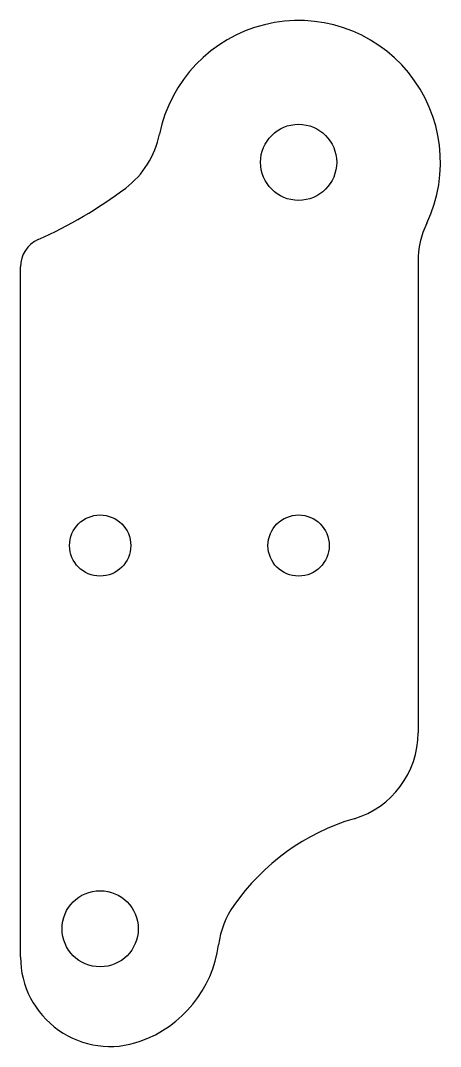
# Model space of a CAD drawing. Extents: x -16.5 to 11.6, y -33.6 to 35.2.
import ezdxf

# ---------------------------------------------------------------- set-up
doc = ezdxf.new("R2010")
doc.units = 0
doc.header["$MEASUREMENT"] = 0
doc.layers.add('VISIBLE', color=7, linetype='CONTINUOUS')

msp = doc.modelspace()

# ---------------------------------------------------------------- linework, layer by layer
at = {"layer": 'VISIBLE'}
for p, q in [((-16.5, -27.559), (-16.5, 18.672)), ((10.12, 19.023), (10.12, -12.549))]:
    msp.add_line(p, q, dxfattribs=at)
for centre, radius in [((2.12, 25.675), 2.55), ((-11.17, 0), 2.05), ((2.12, 0), 2.05), ((-11.17, -25.675), 2.55)]:
    msp.add_circle(centre, radius, dxfattribs=at)
for centre, radius, start, end in [((2.12, 25.675), 9.5, 334.58538, 168.58517), ((-13.073, 28.743), 6, 307.04993, 348.58517), ((-27.534, 47.897), 30, 294.03547, 307.04993), ((16.12, 19.023), 6, 154.58538, 180), ((-14.5, 18.672), 2, 114.03547, 180), ((4.12, -12.549), 6, 286.56988, 0), ((10.12, -32.714), 15.039, 106.56988, 145.1239), ((2.704, -27.545), 6, 145.1239, 172.32204), ((-11.17, -25.675), 8, 289.57254, 352.32204), ((-10.5, -27.559), 6, 180, 289.57254)]:
    msp.add_arc(centre, radius, start, end, dxfattribs=at)

doc.saveas('drawing.dxf')
